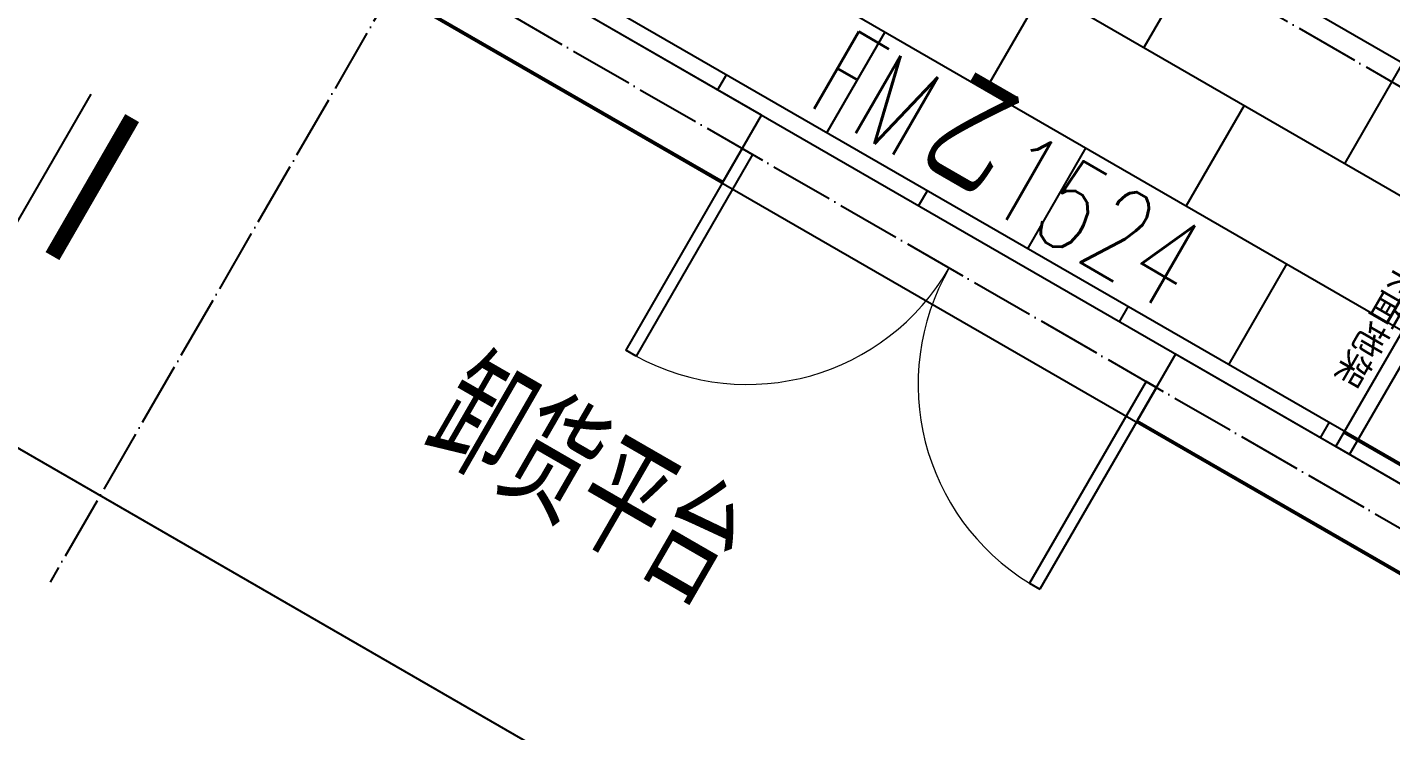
# Model space of a CAD drawing. Header units: millimetres. Extents: x 216654360 to 218309126, y 218099985 to 219647706.
# Drawn here: x 217976185 to 217980462, y 218883704 to 218885911 of the extents above; entities that cross this region are included whole.
import ezdxf
from ezdxf.enums import TextEntityAlignment as Align
from ezdxf.xclip import XClip

# ---------------------------------------------------------------- set-up
doc = ezdxf.new("R2010")
doc.units = ezdxf.units.MM
doc.header["$LTSCALE"] = 1000
doc.header["$XCLIPFRAME"] = 0
doc.linetypes.add('DOTE', pattern=[2.4200000000000004, 2, -0.2, 0.02, -0.2])
for name, color, linetype in [('A-ANNO-DOTE', 1, 'DOTE'), ('A-ANNO-IDEN-INDX', 3, 'Continuous'), ('A-DOOR-FM', 181, 'Continuous'), ('A-FLOR-SPCL', 245, 'Continuous'), ('A-FM-IDEN', 181, 'Continuous'), ('A-WALL-MSNW', 2, 'Continuous'), ('K.R-厨房设备.V', 252, 'Continuous'), ('K.R-厨房设备.辅助1', 251, 'Continuous'), ('N.R-厨房设备.名称标注', 251, 'Continuous'), ('PUB_TEXT', 7, 'Continuous'), ('现状植物', 3, 'Continuous')]:
    doc.layers.add(name, color=color, linetype=linetype)
doc.styles.add('A_DIM', font='SIMPLEX', dxfattribs={"width": 0.7, "bigfont": 'HZ'})
doc.styles.get("Standard").update_dxf_attribs({"font": 'gbenor.shx', "bigfont": 'gbcbig.shx'})
doc.styles.add('水纹标注', font='')
doc.styles.add('设备名称标注字体', font='')
doc.styles.get('水纹标注').set_extended_font_data('SimSun')
doc.styles.get('设备名称标注字体').set_extended_font_data('SimSun')

# ---------------------------------------------------------------- blocks, each defined once
blk = doc.blocks.new('123dttyuu')
at = {"color": 7, "linetype": 'Continuous'}
blk.add_lwpolyline([(-426.7122703200148, -1191.828618160755), (-447.7626575352997, -1191.828631416115, -0.200273675186318), (-450.6058579495784, -1190.642210227357), (-467.7184942651484, -1173.349425904281, 0.2002735114479092), (-475.5372884777544, -1170.086767635194), (-513.695195571001, -1170.086767635194)], format="xyb", dxfattribs=at)
blk = doc.blocks.new('123sfg')
blk.add_xline((-449.2324661785151, -1189.993308790592), (1, 0))
at = {"color": 7, "linetype": 'Continuous'}
blk.add_blockref('123dttyuu', (-5.820766091346741e-11, 0.01000000000931323), dxfattribs=at)
blk = doc.blocks.new('2929sk')
at = {"layer": 'A-ANNO-DOTE', "ltscale": 0.1}
for p, q in [((-96525.37773838639, -68391.94024353585), (-96525.37773838639, -52367.55223465196)), ((-75818.61381632835, -54631.21274252643), (-104712.9936713753, -54631.21274252632)), ((-75818.61381632835, -55831.21274252643), (-104712.9936713753, -55831.21274252632))]:
    blk.add_line(p, q, dxfattribs=at)
blk = doc.blocks.new('*U163')
at = {"layer": 'K.R-厨房设备.V'}
for p, q in [((0, 0), (1000, 0)), ((0, -500), (0, 0)), ((50, -500), (50, 0)), ((950, 0), (950, -500)), ((1000, 0), (1000, -500)), ((0, -50), (1000, -50)), ((1000, -450), (0, -450)), ((1000, -500), (0, -500))]:
    blk.add_line(p, q, dxfattribs=at)
at = {"layer": 'K.R-厨房设备.辅助1', "color": 251, "style": '水纹标注'}
blk.add_text('Ⅰ', height=60, rotation=0.0001620461234168421, dxfattribs=at).set_placement((60, -90), align=Align.TOP_LEFT)
blk = doc.blocks.new('12asrttt')
at = {"layer": 'K.R-厨房设备.V', "rotation": 270}
blk.add_blockref('*U163', (6331542.326283162, 2445.148119005546), dxfattribs=at)
at = {"layer": 'N.R-厨房设备.名称标注', "insert": (6330920.516227296, 2283.248677664436), "char_height": 80, "attachment_point": 7, "rotation": 270, "style": '设备名称标注字体'}
blk.add_mtext('平板米面地架', dxfattribs=at)
blk = doc.blocks.new('$DorLib2D$00000002')
for p, q in [((-0.5, -5.684341886080802e-17), (-0.5000000000000007, 0.4875)), ((-0.4750000000000007, 0.4875), (-0.5000000000000007, 0.4875)), ((-0.475, -2.842170943040401e-17), (-0.4750000000000007, 0.4875)), ((0.475, -2.842170943040401e-17), (0.4750000000000007, 0.4875)), ((0.4750000000000007, 0.4875), (0.5000000000000007, 0.4875)), ((0.5, -5.684341886080802e-17), (0.5000000000000007, 0.4875)), ((-0.5, -5.684341886080802e-17), (-0.475, -2.842170943040401e-17)), ((0.5, -5.684341886080802e-17), (0.475, -2.842170943040401e-17))]:
    blk.add_line(p, q)
at = {"lineweight": 13}
for centre, start, end in [((-0.4875, -4.263256414560601e-17), 0, 88.53071641864632), ((0.4875, -4.263256414560601e-17), 91.4692835813537, 180)]:
    blk.add_arc(centre, 0.4875, start, end, dxfattribs=at)
blk = doc.blocks.new('A$C04836B57')
h = blk.add_hatch()
h.set_pattern_fill('AR-B816', color=251, scale=300)
h.set_pattern_definition([(0, (-6165752.584707431, -59357.45125011243), (0, 363.9312), []), (90, (-6165752.584707431, -59357.45125011243), (-363.9312, 363.9312), [363.9312, -363.9312])])
edge = h.paths.add_edge_path()
edge.add_line((-18736.21789691504, -52152.34469158979), (-18736.21789691597, -57912.29310481246))
edge.add_line((-18736.21789691597, -57912.29310481247), (-37996.09113227855, -57912.30313110894))
edge.add_line((-37996.09113227855, -57912.30313110893), (-37996.09113227762, -44952.35471787085))
edge.add_line((-37996.09113227762, -44952.35471787086), (-33436.09113221057, -44952.35471787095))
edge.add_line((-33436.09113221057, -44952.35471787095), (-33436.0911322087, -52152.35471785939))
edge.add_line((-33436.0911322087, -52152.35471785939), (-23296.09113237914, -52152.34780171991))
edge.add_line((-23296.09113237914, -52152.34780171991), (-23296.09113237914, -46426.62842796396))
edge.add_line((-23296.09113237914, -46426.62842796395), (-20303.93264082912, -43467.94743377175))
edge.add_line((-20303.93264082912, -43467.94743377176), (-18736.22470416967, -45052.1589329195))
edge.add_line((-18736.22470416967, -45052.1589329195), (-18736.21986138169, -52152.34469159123))
blk.add_lwpolyline([(-18736.21789691504, -52152.34469158979), (-18736.21789691597, -57912.29310481247), (-37996.09113227855, -57912.30313110893), (-37996.09113227762, -44952.35471787086), (-33436.09113221057, -44952.35471787095), (-33436.09113219287, -51912.35817594182), (-23296.0911323633, -51912.35125980234), (-23296.09113237914, -46426.62842796395), (-20303.93264082912, -43467.94743377176), (-18736.22470416967, -45052.1589329195), (-18736.21986138169, -52152.34469159123)])
at = {"layer": 'A-ANNO-IDEN-INDX'}
blk.add_line((-23171.27750238404, -58906.59969520428), (-23171.27750238404, -61146.05597773054), dxfattribs=at)
at = {"layer": 'A-ANNO-IDEN-INDX', "const_width": 50}
blk.add_lwpolyline([(-23021.27750238404, -58906.59969520428), (-23021.27750238404, -59406.59969520428)], dxfattribs=at)
at = {"layer": 'A-WALL-MSNW'}
for p, q in [((-21316.0911340937, -57912.30313110732), (-22516.09113227762, -57912.30313110704)), ((-21316.0911340937, -58152.30313110709), (-21316.0911340937, -57912.30313110732)), ((-18735.87171054073, -57912.30313110728), (-19816.0911340937, -57912.30313110742)), ((-19816.0911340937, -57912.30313110742), (-19816.0911340937, -58152.30313110709)), ((-22516.09113227762, -58152.30313110704), (-21316.0911340937, -58152.30313110709)), ((-19816.0911340937, -58152.30313110709), (-18495.68412303273, -58152.30313110704))]:
    blk.add_line(p, q, dxfattribs=at)
blk.add_blockref('12asrttt', (-6350278.197993702, -59357.45125011246))
at = {"layer": 'A-ANNO-DOTE'}
ref = blk.add_blockref('123sfg', (408074.6474547908, 1131835.749373674), dxfattribs=dict(at, xscale=1000, yscale=1000, zscale=1000))
XClip(ref).set_block_clipping_path([(-527.116253690554, -1244.4995262616217), (-408.074574071597, -1131.8357493736744)])
at = {"layer": 'A-DOOR-FM', "xscale": -1500, "yscale": -1500, "zscale": 240}
blk.add_blockref('$DorLib2D$00000002', (-20566.09113409277, -58032.30313110704), dxfattribs=at)
at = {"layer": 'A-FLOR-SPCL', "rotation": 180}
blk.add_blockref('2929sk', (-119041.6796189575, -112663.7768879475), dxfattribs=at)
at = {"layer": 'A-FM-IDEN', "style": 'A_DIM'}
for s, height, width, p in [('乙', 350, 0.7, (-20823.92446743324, -57812.2515443484)), ('FM', 280, 0.6999999999999998, (-21215.92446743324, -57812.2515443484)), ('1524', 280, 0.6999999999999998, (-20578.92446743324, -57812.2515443484))]:
    blk.add_text(s, height=height, dxfattribs=dict(at, width=width)).set_placement(p)
at = {"layer": 'PUB_TEXT'}
blk.add_text('卸货平台', height=357.4468085106383, dxfattribs=at).set_placement((-21726.65368563868, -59357.57009346178))

msp = doc.modelspace()

# ---------------------------------------------------------------- block references
at = {"layer": '现状植物', "rotation": 330.0099772030858}
msp.add_blockref('A$C04836B57', (218025897.187641, 218925138.5110827), dxfattribs=at)

doc.saveas('drawing.dxf')
